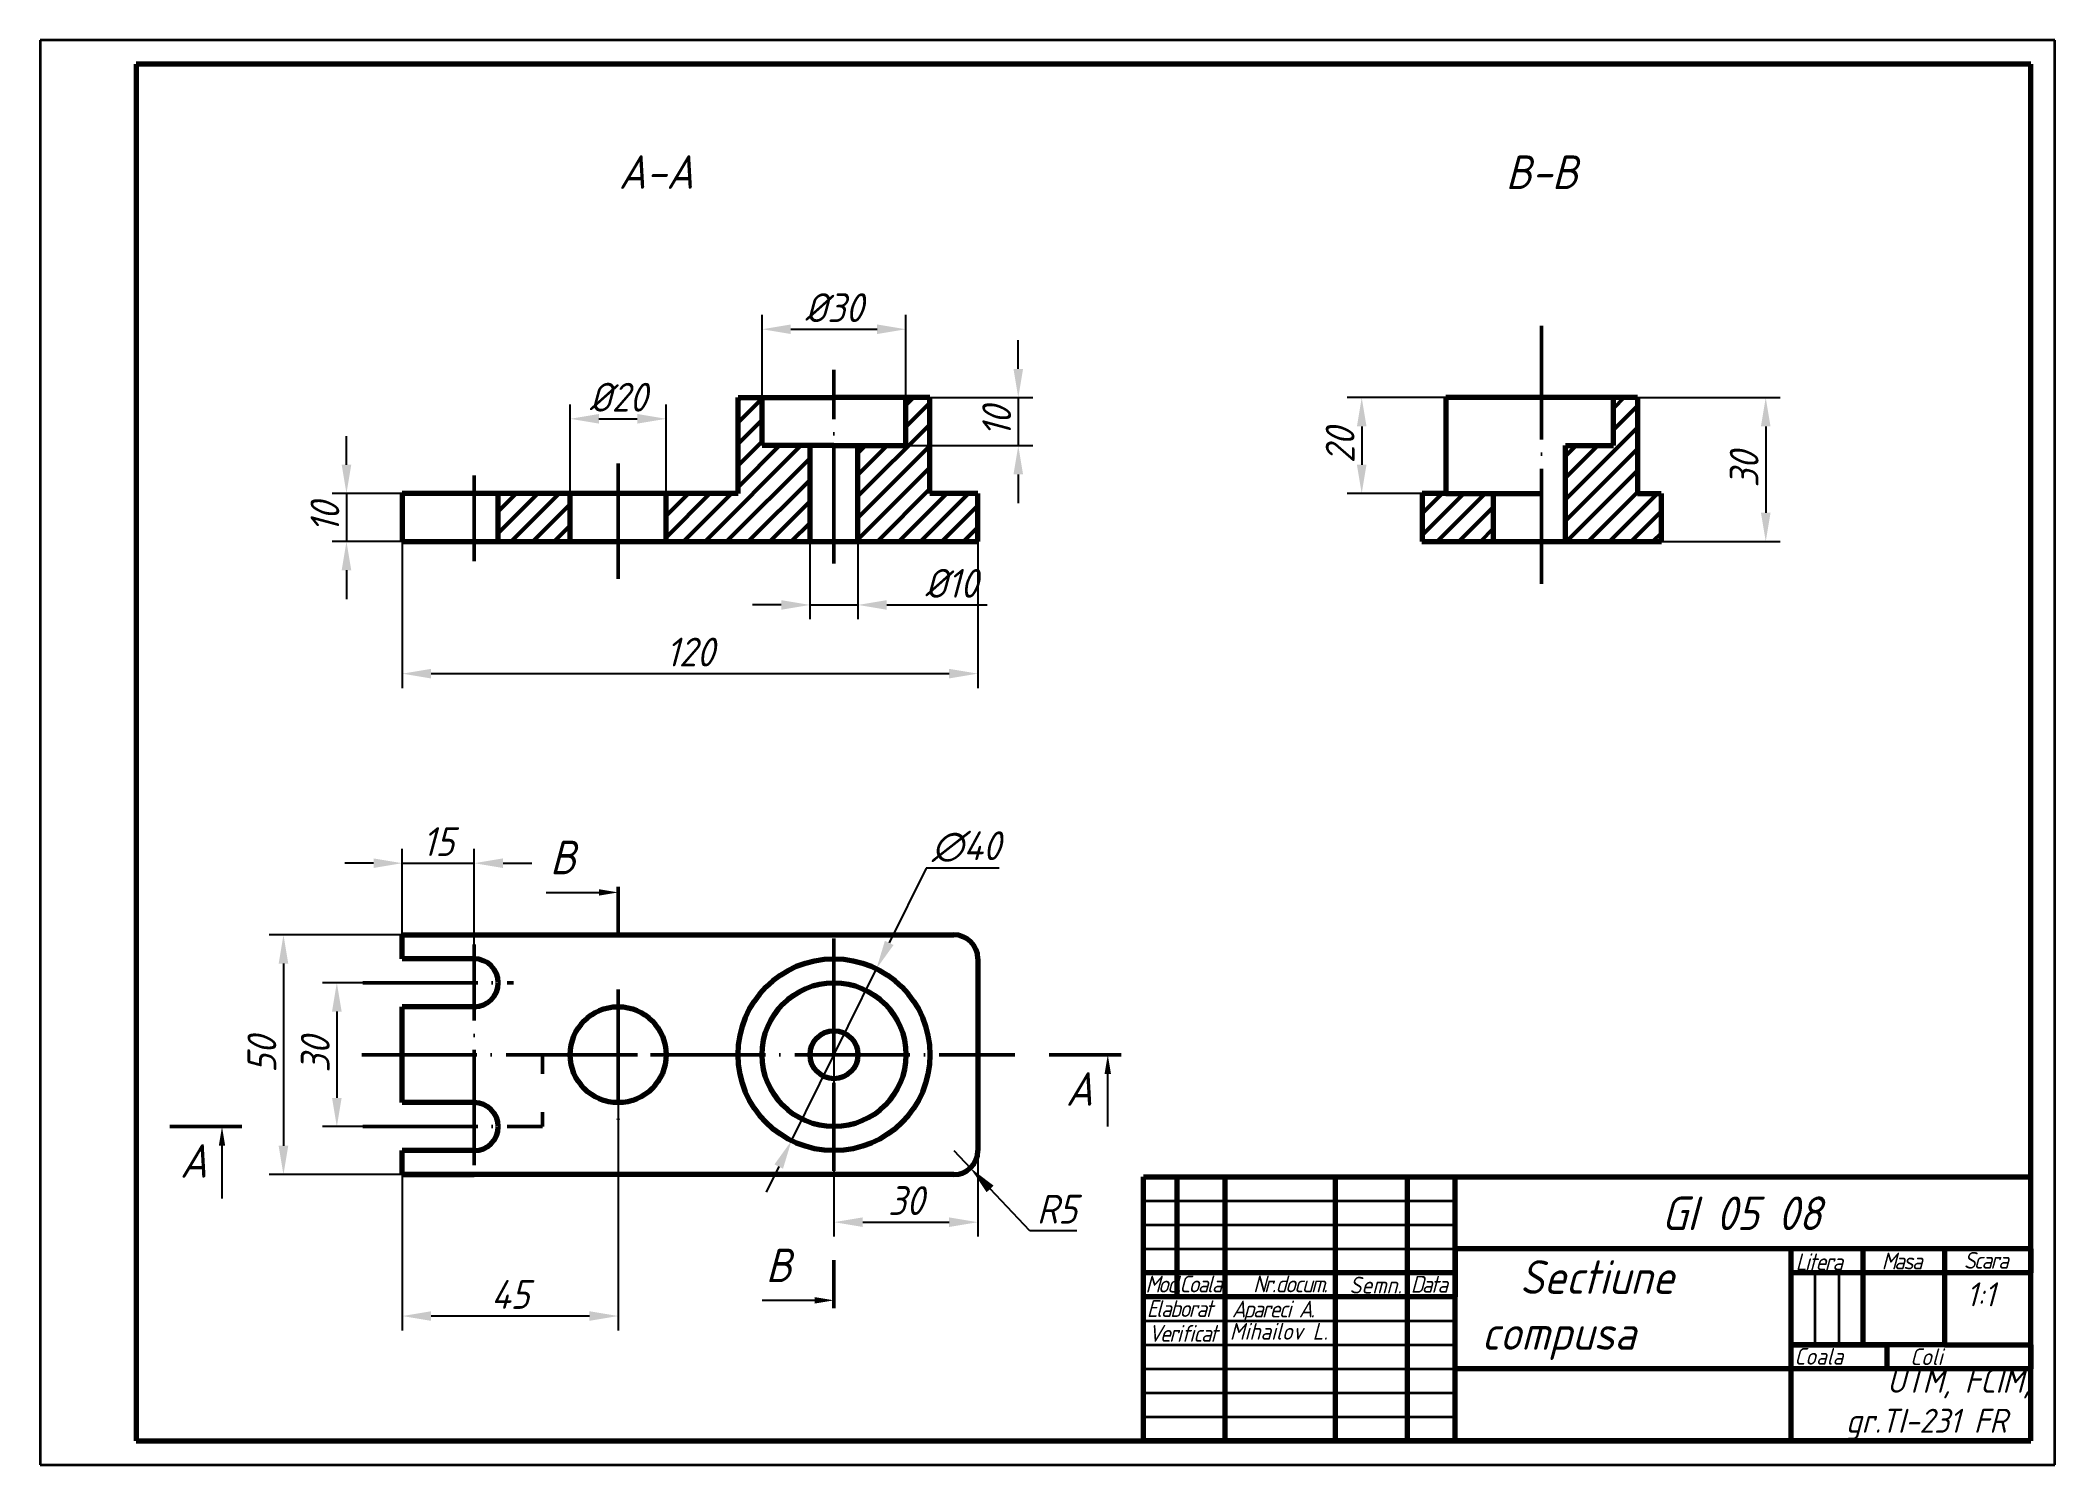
# Model space of a CAD drawing. Header units: millimetres. Extents: x 0 to 420, y 0 to 297.
import ezdxf

# ---------------------------------------------------------------- set-up
doc = ezdxf.new("R2010")
doc.units = ezdxf.units.MM
doc.linetypes.add('ACAD_ISO04W100', pattern=[30, 24, -3, 0, -3])
for name, color, linetype, lineweight in [('Axe', 134, 'ACAD_ISO04W100', 50), ('Contur', 162, 'Continuous', 70), ('Cote', 143, 'Continuous', 50), ('Hasura', 162, 'Continuous', 50), ('Subtire', 173, 'Continuous', 35), ('Text 3.5', 165, 'Continuous', 35), ('Text 5', 166, 'Continuous', 50), ('Text 7', 136, 'Continuous', 70)]:
    doc.layers.add(name, color=color, linetype=linetype, lineweight=lineweight)
doc.styles.get("Standard").update_dxf_attribs({"font": 'isocp.shx', "oblique": 15})
doc.dimstyles.new('ISO-25', dxfattribs={"dimscale": 1.5, "dimtxt": 4, "dimasz": 4, "dimexe": 2, "dimexo": 0, "dimgap": 1, "dimtad": 1, "dimtoh": 1, "dimtxsty": 'Standard', "dimcen": 0, "dimadec": 0, "dimazin": 0, "dimtfac": 1, "dimtmove": 0, "dimatfit": 3, "dimldrblk": 'DOT', "dimfxl": 1, "dimlwd": 25, "dimlwe": 25, "dimarcsym": 0})

# ---------------------------------------------------------------- blocks, each defined once
blk = doc.blocks.new('*D55')
at = {"layer": 'Cote', "color": 0, "lineweight": 25, "transparency": 16777216}
for p, q in [((120.48, 85.49), (120.48, 28)), ((75.48, 60.49), (75.48, 28)), ((114.48, 31), (81.48, 31))]:
    blk.add_line(p, q, dxfattribs=at)
at = {"layer": 'Cote', "color": 0, "transparency": 16777216}
for points in [[(81.48, 32), (81.48, 30), (75.48, 31)], [(114.48, 32), (114.48, 30), (120.48, 31)]]:
    blk.add_solid(points, dxfattribs=at)
at = {"layer": 'Defpoints', "color": 0, "transparency": 16777216}
for p in [(120.48, 85.49), (75.48, 60.49), (75.48, 31)]:
    blk.add_point(p, dxfattribs=at)
at = {"layer": 'Cote', "color": 0, "transparency": 16777216, "insert": (97.98, 35.5), "char_height": 6, "attachment_point": 5}
blk.add_mtext('45', dxfattribs=at)
blk = doc.blocks.new('_Dot')
at = {"color": 0, "linetype": 'ByBlock', "lineweight": -2}
blk.add_line((-0.5, 0), (-1, 0), dxfattribs=at)
at = {"color": 0, "linetype": 'ByBlock', "const_width": 0.5}
blk.add_lwpolyline([(-0.25, 0, 1), (0.25, 0, 1)], format="xyb", close=True, dxfattribs=at)
blk = doc.blocks.new('*D54')
at = {"layer": 'Cote', "color": 0, "lineweight": 25, "transparency": 16777216}
for p, q in [((190.48, 65.49), (193.92, 61.86)), ((206.29, 48.78), (198.04, 57.5)), ((216.13, 48.78), (206.29, 48.78))]:
    blk.add_line(p, q, dxfattribs=at)
at = {"layer": 'Cote', "color": 0, "transparency": 16777216}
blk.add_solid([(198.77, 58.18), (197.31, 56.81), (193.92, 61.86)], dxfattribs=at)
at = {"layer": 'Defpoints', "color": 0, "transparency": 16777216}
for p in [(190.48, 65.49), (193.92, 61.86)]:
    blk.add_point(p, dxfattribs=at)
at = {"layer": 'Cote', "color": 0, "transparency": 16777216, "insert": (211.96, 53.28), "char_height": 6, "attachment_point": 5}
blk.add_mtext('R5', dxfattribs=at)
blk = doc.blocks.new('*D56')
at = {"layer": 'Cote', "color": 0, "lineweight": 25, "transparency": 16777216}
for p, q in [((184.69, 124.36), (177, 108.8)), ((199.92, 124.36), (184.69, 124.36)), ((156.63, 67.56), (174.34, 103.42)), ((153.97, 62.18), (151.31, 56.8))]:
    blk.add_line(p, q, dxfattribs=at)
at = {"layer": 'Cote', "color": 0, "transparency": 16777216}
for points in [[(176.1, 109.24), (177.9, 108.36), (174.34, 103.42)], [(153.07, 62.62), (154.86, 61.74), (156.63, 67.56)]]:
    blk.add_solid(points, dxfattribs=at)
at = {"layer": 'Defpoints', "color": 0, "transparency": 16777216}
for p in [(174.34, 103.42), (156.63, 67.56)]:
    blk.add_point(p, dxfattribs=at)
at = {"layer": 'Cote', "color": 0, "transparency": 16777216, "insert": (193.05, 128.86), "char_height": 6, "attachment_point": 5}
blk.add_mtext('∅40', dxfattribs=at)
blk = doc.blocks.new('*D57')
at = {"layer": 'Cote', "color": 0, "lineweight": 25, "transparency": 16777216}
for p, q in [((150.48, 222.49), (150.48, 239.75)), ((180.48, 222.49), (180.48, 239.75)), ((156.48, 236.75), (174.48, 236.75))]:
    blk.add_line(p, q, dxfattribs=at)
at = {"layer": 'Cote', "color": 0, "transparency": 16777216}
for points in [[(156.48, 237.75), (156.48, 235.75), (150.48, 236.75)], [(174.48, 237.75), (174.48, 235.75), (180.48, 236.75)]]:
    blk.add_solid(points, dxfattribs=at)
at = {"layer": 'Defpoints', "color": 0, "transparency": 16777216}
for p in [(180.48, 236.75), (150.48, 222.49), (180.48, 222.49)]:
    blk.add_point(p, dxfattribs=at)
at = {"layer": 'Cote', "color": 0, "transparency": 16777216, "insert": (165.48, 241.25), "char_height": 6, "attachment_point": 5}
blk.add_mtext('%%C30', dxfattribs=at)
blk = doc.blocks.new('*D58')
at = {"layer": 'Cote', "color": 0, "lineweight": 25, "transparency": 16777216}
for p, q in [((75.48, 192.49), (75.48, 161.94)), ((195.48, 192.49), (195.48, 161.94)), ((81.48, 164.94), (189.48, 164.94))]:
    blk.add_line(p, q, dxfattribs=at)
at = {"layer": 'Cote', "color": 0, "transparency": 16777216}
for points in [[(81.48, 165.94), (81.48, 163.94), (75.48, 164.94)], [(189.48, 165.94), (189.48, 163.94), (195.48, 164.94)]]:
    blk.add_solid(points, dxfattribs=at)
at = {"layer": 'Defpoints', "color": 0, "transparency": 16777216}
for p in [(75.48, 192.49), (195.48, 192.49), (195.48, 164.94)]:
    blk.add_point(p, dxfattribs=at)
at = {"layer": 'Cote', "color": 0, "transparency": 16777216, "insert": (135.48, 169.44), "char_height": 6, "attachment_point": 5}
blk.add_mtext('120', dxfattribs=at)
blk = doc.blocks.new('*D59')
at = {"layer": 'Cote', "color": 0, "lineweight": 25, "transparency": 16777216}
for p, q in [((63.84, 208.49), (63.84, 214.49)), ((75.48, 202.49), (60.84, 202.49)), ((63.84, 202.49), (63.84, 192.49)), ((75.48, 192.49), (60.84, 192.49)), ((63.84, 186.49), (63.84, 180.49))]:
    blk.add_line(p, q, dxfattribs=at)
at = {"layer": 'Cote', "color": 0, "transparency": 16777216}
for points in [[(62.84, 208.49), (64.84, 208.49), (63.84, 202.49)], [(62.84, 186.49), (64.84, 186.49), (63.84, 192.49)]]:
    blk.add_solid(points, dxfattribs=at)
at = {"layer": 'Defpoints', "color": 0, "transparency": 16777216}
for p in [(75.48, 202.49), (63.84, 192.49), (75.48, 192.49)]:
    blk.add_point(p, dxfattribs=at)
at = {"layer": 'Cote', "color": 0, "transparency": 16777216, "insert": (59.34, 197.49), "char_height": 6, "attachment_point": 5, "rotation": 90}
blk.add_mtext('10', dxfattribs=at)
blk = doc.blocks.new('*D60')
at = {"layer": 'Cote', "color": 0, "lineweight": 25, "transparency": 16777216}
for p, q in [((110.48, 202.49), (110.48, 221.08)), ((130.48, 202.49), (130.48, 221.08)), ((116.48, 218.08), (124.48, 218.08))]:
    blk.add_line(p, q, dxfattribs=at)
at = {"layer": 'Cote', "color": 0, "transparency": 16777216}
for points in [[(116.48, 219.08), (116.48, 217.08), (110.48, 218.08)], [(124.48, 219.08), (124.48, 217.08), (130.48, 218.08)]]:
    blk.add_solid(points, dxfattribs=at)
at = {"layer": 'Defpoints', "color": 0, "transparency": 16777216}
for p in [(130.48, 218.08), (110.48, 202.49), (130.48, 202.49)]:
    blk.add_point(p, dxfattribs=at)
at = {"layer": 'Cote', "color": 0, "transparency": 16777216, "insert": (120.48, 222.58), "char_height": 6, "attachment_point": 5}
blk.add_mtext('%%C20', dxfattribs=at)
blk = doc.blocks.new('*D61')
at = {"layer": 'Cote', "color": 0, "lineweight": 25, "transparency": 16777216}
for p, q in [((160.48, 192.49), (160.48, 176.27)), ((170.48, 192.49), (170.48, 176.27)), ((154.48, 179.27), (148.48, 179.27)), ((160.48, 179.27), (170.48, 179.27)), ((176.48, 179.27), (197.41, 179.27))]:
    blk.add_line(p, q, dxfattribs=at)
at = {"layer": 'Cote', "color": 0, "transparency": 16777216}
for points in [[(154.48, 180.27), (154.48, 178.27), (160.48, 179.27)], [(176.48, 180.27), (176.48, 178.27), (170.48, 179.27)]]:
    blk.add_solid(points, dxfattribs=at)
at = {"layer": 'Defpoints', "color": 0, "transparency": 16777216}
for p in [(160.48, 192.49), (170.48, 192.49), (170.48, 179.27)]:
    blk.add_point(p, dxfattribs=at)
at = {"layer": 'Cote', "color": 0, "transparency": 16777216, "insert": (189.95, 183.77), "char_height": 6, "attachment_point": 5}
blk.add_mtext('%%C10', dxfattribs=at)
blk = doc.blocks.new('*D62')
at = {"layer": 'Cote', "color": 0, "lineweight": 25, "transparency": 16777216}
for p, q in [((293.02, 222.49), (272.51, 222.49)), ((275.51, 216.49), (275.51, 208.49)), ((293.02, 202.49), (272.51, 202.49))]:
    blk.add_line(p, q, dxfattribs=at)
at = {"layer": 'Cote', "color": 0, "transparency": 16777216}
for points in [[(274.51, 216.49), (276.51, 216.49), (275.51, 222.49)], [(274.51, 208.49), (276.51, 208.49), (275.51, 202.49)]]:
    blk.add_solid(points, dxfattribs=at)
at = {"layer": 'Defpoints', "color": 0, "transparency": 16777216}
for p in [(293.02, 222.49), (275.51, 202.49), (293.02, 202.49)]:
    blk.add_point(p, dxfattribs=at)
at = {"layer": 'Cote', "color": 0, "transparency": 16777216, "insert": (271.01, 212.49), "char_height": 6, "attachment_point": 5, "rotation": 90}
blk.add_mtext('20', dxfattribs=at)
blk = doc.blocks.new('*D63')
at = {"layer": 'Cote', "color": 0, "lineweight": 25, "transparency": 16777216}
for p, q in [((333.02, 222.49), (362.75, 222.49)), ((359.75, 216.49), (359.75, 198.49)), ((338.02, 192.49), (362.75, 192.49))]:
    blk.add_line(p, q, dxfattribs=at)
at = {"layer": 'Cote', "color": 0, "transparency": 16777216}
for points in [[(358.75, 216.49), (360.75, 216.49), (359.75, 222.49)], [(358.75, 198.49), (360.75, 198.49), (359.75, 192.49)]]:
    blk.add_solid(points, dxfattribs=at)
at = {"layer": 'Defpoints', "color": 0, "transparency": 16777216}
for p in [(333.02, 222.49), (338.02, 192.49), (359.75, 192.49)]:
    blk.add_point(p, dxfattribs=at)
at = {"layer": 'Cote', "color": 0, "transparency": 16777216, "insert": (355.25, 207.49), "char_height": 6, "attachment_point": 5, "rotation": 90}
blk.add_mtext('30', dxfattribs=at)
blk = doc.blocks.new('*D64')
at = {"layer": 'Cote', "color": 0, "lineweight": 25, "transparency": 16777216}
for p, q in [((75.48, 110.49), (47.7, 110.49)), ((50.7, 104.49), (50.7, 66.49)), ((75.48, 60.49), (47.7, 60.49))]:
    blk.add_line(p, q, dxfattribs=at)
at = {"layer": 'Cote', "color": 0, "transparency": 16777216}
for points in [[(49.7, 104.49), (51.7, 104.49), (50.7, 110.49)], [(49.7, 66.49), (51.7, 66.49), (50.7, 60.49)]]:
    blk.add_solid(points, dxfattribs=at)
at = {"layer": 'Defpoints', "color": 0, "transparency": 16777216}
for p in [(75.48, 110.49), (50.7, 60.49), (75.48, 60.49)]:
    blk.add_point(p, dxfattribs=at)
at = {"layer": 'Cote', "color": 0, "transparency": 16777216, "insert": (46.2, 85.49), "char_height": 6, "attachment_point": 5, "rotation": 90}
blk.add_mtext('50', dxfattribs=at)
blk = doc.blocks.new('*D65')
at = {"layer": 'Cote', "color": 0, "lineweight": 25, "transparency": 16777216}
for p, q in [((90.48, 100.49), (58.83, 100.49)), ((61.83, 94.49), (61.83, 76.49)), ((90.48, 70.49), (58.83, 70.49))]:
    blk.add_line(p, q, dxfattribs=at)
at = {"layer": 'Cote', "color": 0, "transparency": 16777216}
for points in [[(60.83, 94.49), (62.83, 94.49), (61.83, 100.49)], [(60.83, 76.49), (62.83, 76.49), (61.83, 70.49)]]:
    blk.add_solid(points, dxfattribs=at)
at = {"layer": 'Defpoints', "color": 0, "transparency": 16777216}
for p in [(90.48, 100.49), (61.83, 70.49), (90.48, 70.49)]:
    blk.add_point(p, dxfattribs=at)
at = {"layer": 'Cote', "color": 0, "transparency": 16777216, "insert": (57.33, 85.49), "char_height": 6, "attachment_point": 5, "rotation": 90}
blk.add_mtext('30', dxfattribs=at)
blk = doc.blocks.new('*D66')
at = {"layer": 'Cote', "color": 0, "lineweight": 25, "transparency": 16777216}
for p, q in [((165.48, 85.49), (165.48, 47.57)), ((195.48, 85.49), (195.48, 47.57)), ((171.48, 50.57), (189.48, 50.57))]:
    blk.add_line(p, q, dxfattribs=at)
at = {"layer": 'Cote', "color": 0, "transparency": 16777216}
for points in [[(171.48, 51.57), (171.48, 49.57), (165.48, 50.57)], [(189.48, 51.57), (189.48, 49.57), (195.48, 50.57)]]:
    blk.add_solid(points, dxfattribs=at)
at = {"layer": 'Defpoints', "color": 0, "transparency": 16777216}
for p in [(165.48, 85.49), (195.48, 85.49), (195.48, 50.57)]:
    blk.add_point(p, dxfattribs=at)
at = {"layer": 'Cote', "color": 0, "transparency": 16777216, "insert": (180.48, 55.07), "char_height": 6, "attachment_point": 5}
blk.add_mtext('30', dxfattribs=at)
blk = doc.blocks.new('*D67')
at = {"layer": 'Cote', "color": 0, "lineweight": 25, "transparency": 16777216}
for p, q in [((75.48, 110.49), (75.48, 128.42)), ((90.48, 100.49), (90.48, 128.42)), ((69.48, 125.42), (63.48, 125.42)), ((75.48, 125.42), (90.48, 125.42)), ((96.48, 125.42), (102.48, 125.42))]:
    blk.add_line(p, q, dxfattribs=at)
at = {"layer": 'Cote', "color": 0, "transparency": 16777216}
for points in [[(69.48, 126.42), (69.48, 124.42), (75.48, 125.42)], [(96.48, 126.42), (96.48, 124.42), (90.48, 125.42)]]:
    blk.add_solid(points, dxfattribs=at)
at = {"layer": 'Defpoints', "color": 0, "transparency": 16777216}
for p in [(90.48, 125.42), (75.48, 110.49), (90.48, 100.49)]:
    blk.add_point(p, dxfattribs=at)
at = {"layer": 'Cote', "color": 0, "transparency": 16777216, "insert": (82.98, 129.92), "char_height": 6, "attachment_point": 5}
blk.add_mtext('15', dxfattribs=at)
blk = doc.blocks.new('*D68')
at = {"layer": 'Cote', "color": 0, "lineweight": 25, "transparency": 16777216}
for p, q in [((203.91, 228.49), (203.91, 234.49)), ((180.48, 222.49), (206.91, 222.49)), ((203.91, 222.49), (203.91, 212.49)), ((180.48, 212.49), (206.91, 212.49)), ((203.91, 206.49), (203.91, 200.49))]:
    blk.add_line(p, q, dxfattribs=at)
at = {"layer": 'Cote', "color": 0, "transparency": 16777216}
for points in [[(202.91, 228.49), (204.91, 228.49), (203.91, 222.49)], [(202.91, 206.49), (204.91, 206.49), (203.91, 212.49)]]:
    blk.add_solid(points, dxfattribs=at)
at = {"layer": 'Defpoints', "color": 0, "transparency": 16777216}
for p in [(180.48, 222.49), (180.48, 212.49), (203.91, 212.49)]:
    blk.add_point(p, dxfattribs=at)
at = {"layer": 'Cote', "color": 0, "transparency": 16777216, "insert": (199.41, 217.49), "char_height": 6, "attachment_point": 5, "rotation": 90}
blk.add_mtext('10', dxfattribs=at)

msp = doc.modelspace()

# ---------------------------------------------------------------- hatches: boundary and pattern name
at = {"layer": 'Hasura'}
h = msp.add_hatch(dxfattribs=at)
h.set_pattern_fill('ANSI31', color=256)
h.paths.add_polyline_path([(160.484, 212.487), (150.484, 212.487), (150.484, 222.487), (145.484, 222.487), (145.484, 202.487), (130.484, 202.487), (130.484, 192.487), (160.484, 192.487)])
h.paths.add_polyline_path([(195.484, 202.487), (185.484, 202.487), (185.484, 222.487), (180.484, 222.487), (180.484, 212.487), (170.484, 212.487), (170.484, 192.487), (195.484, 192.487)])
h.paths.add_polyline_path([(110.484, 202.487), (95.484, 202.487), (95.484, 192.487), (110.484, 192.487)])
h = msp.add_hatch(dxfattribs=at)
h.set_pattern_fill('ANSI31', color=256)
h.paths.add_polyline_path([(303.018, 202.487), (293.018, 202.487), (288.103, 202.487), (288.103, 192.487), (303.018, 192.487)])
h.paths.add_polyline_path([(333.018, 222.487), (328.018, 222.487), (328.018, 212.487), (318.018, 212.487), (318.018, 192.487), (337.933, 192.487), (337.933, 202.487), (333.018, 202.487)])

# ---------------------------------------------------------------- linework, layer by layer
at = {"layer": 'Axe'}
for p, q in [((313.018, 183.675), (313.018, 237.465)), ((165.484, 187.925), (165.484, 228.265)), ((90.484, 188.427), (90.484, 206.222)), ((120.484, 184.725), (120.484, 209.006)), ((165.484, 109.707), (165.484, 61.272)), ((90.484, 62.49), (90.484, 108.489)), ((67.247, 100.489), (98.679, 100.489)), ((120.484, 99.106), (120.484, 71.872)), ((67.024, 85.489), (203.174, 85.489)), ((67.247, 70.489), (98.679, 70.489))]:
    msp.add_line(p, q, dxfattribs=at)
at = {"layer": 'Contur'}
for p, q in [((415, 292), (20, 292)), ((20, 292), (20, 5)), ((415, 5), (415, 292)), ((145.484, 202.487), (145.484, 222.487)), ((145.484, 202.487), (145.484, 222.487)), ((145.484, 222.487), (165.484, 222.487)), ((150.484, 212.487), (150.484, 222.487)), ((185.484, 222.487), (165.484, 222.487)), ((180.484, 212.487), (180.484, 222.487)), ((185.484, 202.487), (185.484, 222.487)), ((185.484, 202.487), (185.484, 222.487)), ((333.018, 222.487), (293.018, 222.487)), ((313.018, 222.487), (293.018, 222.487)), ((293.018, 222.487), (293.018, 202.487)), ((328.018, 212.487), (328.018, 222.487)), ((333.018, 222.487), (333.018, 202.487)), ((165.484, 212.487), (150.484, 212.487)), ((160.484, 192.487), (160.484, 212.487)), ((165.484, 212.487), (180.484, 212.487)), ((170.484, 192.487), (170.484, 212.487)), ((318.018, 212.487), (328.018, 212.487)), ((318.018, 192.487), (318.018, 212.487)), ((145.484, 202.487), (75.484, 202.487)), ((75.484, 202.487), (75.484, 192.487)), ((95.484, 192.487), (95.484, 202.487)), ((110.484, 192.487), (110.484, 202.487)), ((130.484, 192.487), (130.484, 202.487)), ((195.484, 202.487), (185.484, 202.487)), ((195.484, 192.487), (195.484, 202.487)), ((293.018, 202.487), (288.103, 202.487)), ((288.103, 202.487), (288.103, 192.487)), ((293.018, 202.487), (313.018, 202.487)), ((303.018, 192.487), (303.018, 202.487)), ((333.018, 202.487), (337.933, 202.487)), ((337.933, 202.487), (337.933, 192.487)), ((75.484, 192.487), (195.484, 192.487)), ((288.018, 192.487), (338.018, 192.487)), ((75.484, 105.489), (75.484, 110.489)), ((75.484, 110.489), (190.484, 110.489)), ((90.484, 105.489), (75.484, 105.489)), ((195.484, 105.489), (195.484, 65.489)), ((75.484, 75.489), (75.484, 95.489)), ((90.484, 95.489), (75.484, 95.489)), ((90.484, 75.489), (75.484, 75.489)), ((75.484, 60.489), (75.484, 65.489)), ((90.484, 65.489), (75.484, 65.489)), ((190.484, 60.489), (75.484, 60.489)), ((75.484, 60.489), (90.484, 60.489)), ((230, 5), (230, 60)), ((230, 60), (415, 60)), ((230, 60), (237, 60)), ((237, 60), (237, 35)), ((237, 60), (247, 60)), ((247, 60), (247, 5)), ((247, 60), (270, 60)), ((270, 60), (270, 5)), ((270, 60), (285, 60)), ((285, 60), (285, 5)), ((295, 5), (295, 60)), ((365, 45), (295, 45)), ((295, 45), (295, 40)), ((415, 45), (365, 45)), ((365, 45), (365, 5)), ((380, 45), (380, 25)), ((397, 45), (397, 25)), ((415, 45), (415, 40)), ((295, 40), (230, 40)), ((295, 40), (295, 35)), ((415, 40), (365, 40)), ((295, 35), (230, 35)), ((380, 25), (365, 25)), ((365, 25), (385, 25)), ((397, 25), (380, 25)), ((385, 25), (385, 20)), ((397, 25), (415, 25)), ((415, 25), (415, 20)), ((365, 20), (295, 20)), ((415, 20), (365, 20)), ((20, 5), (415, 5)), ((415, 5), (230, 5)), ((230, 5), (295, 5))]:
    msp.add_line(p, q, dxfattribs=at)
for centre, radius in [((165.484, 85.489), 20), ((165.484, 85.489), 15), ((120.484, 85.489), 10), ((165.484, 85.489), 5)]:
    msp.add_circle(centre, radius, dxfattribs=at)
for centre, start, end in [((190.484, 105.489), 0, 90), ((90.484, 100.489), 270, 90), ((90.484, 70.489), 270, 90), ((190.484, 65.489), 270, 0)]:
    msp.add_arc(centre, 5, start, end, dxfattribs=at)
at = {"layer": 'Cote', "lineweight": 25}
for p, q in [((105.505, 119.332), (116.484, 119.332)), ((222.564, 70.511), (222.564, 81.489)), ((37.887, 55.511), (37.887, 66.489)), ((150.505, 34.276), (161.484, 34.276))]:
    msp.add_line(p, q, dxfattribs=at)
at = {"layer": 'Cote'}
for p, q in [((120.484, 110.489), (120.484, 120.489)), ((120.484, 85.489), (120.484, 89.489)), ((104.679, 85.489), (110.679, 85.489)), ((104.679, 85.489), (104.679, 81.489)), ((120.484, 85.489), (124.484, 85.489)), ((165.484, 85.489), (160.484, 85.489)), ((210.354, 85.489), (225.354, 85.489)), ((104.679, 70.489), (104.679, 73.489)), ((42.039, 70.489), (27.039, 70.489)), ((98.679, 70.489), (104.679, 70.489)), ((165.484, 32.653), (165.484, 42.653))]:
    msp.add_line(p, q, dxfattribs=at)
for points in [[(116.484, 119.998), (116.484, 118.665), (120.484, 119.332)], [(221.897, 81.489), (223.231, 81.489), (222.564, 85.489)], [(37.221, 66.489), (38.554, 66.489), (37.887, 70.489)], [(161.484, 34.942), (161.484, 33.609), (165.484, 34.276)]]:
    msp.add_solid(points, dxfattribs=at)
at = {"layer": 'Subtire'}
for p, q in [((420, 297), (0, 297)), ((0, 297), (0, 0)), ((420, 0), (420, 297)), ((230, 55), (295, 55)), ((230, 50), (295, 50)), ((230, 45), (295, 45)), ((370, 40), (370, 25)), ((375, 40), (375, 25)), ((230, 30), (295, 30)), ((230, 25), (295, 25)), ((230, 20), (295, 20)), ((230, 15), (295, 15)), ((230, 10), (295, 10)), ((0, 0), (420, 0))]:
    msp.add_line(p, q, dxfattribs=at)

# ---------------------------------------------------------------- texts
at = {"layer": 'Cote', "char_height": 7, "attachment_point": 1}
for s, width, insert in [('A-A', 59.79772, (120.603, 273.036)), ('B-B', 59.79772, (305.532, 272.991)), ('B', 16.86664, (106.257, 130.12)), ('A', 16.86664, (213.807, 81.843)), ('A', 16.86664, (29.13, 66.843)), ('B', 16.86664, (151.257, 45.064))]:
    msp.add_mtext_dynamic_manual_height_columns(s, width=width, gutter_width=12.5, heights=[0], dxfattribs=dict(at, insert=insert))
at = {"layer": 'Text 3.5', "char_height": 3.5, "attachment_point": 1}
for s, width, insert in [('{\\T0.75;Litera}', 13.14843, (365.982, 44.06)), ('{\\T0.75;  Masa}', 15.85359, (380.52, 44.225)), ('{\\T0.75;  Scara}', 16.57648, (397.628, 44.371)), ('{\\T0.75;Mod.}', 7, (230.414, 39.402)), ('{\\T0.75;Coala}', 9.18365, (237.48, 39.424)), ('{\\T0.75;   Nr.docum.}', 47.23408, (247.766, 39.439)), (' Semn.', 13.12516, (270.952, 39.198)), ('{\\T0.75;Data}', 8.70085, (285.741, 39.369)), ('{\\T0.75;Elaborat}', 0.69166, (230.692, 34.304)), ('{\\T0.75;Apareci A.}', 46.40501, (248.438, 34.198)), ('Mihailov L.', 23.35085, (248.004, 29.56)), ('{\\T0.75;Verificat}', 14.87337, (231.04, 29.135)), ('Coala', 18.54099, (365.709, 24.356)), ('  Coli', 20.84332, (385.842, 24.256))]:
    msp.add_mtext_dynamic_manual_height_columns(s, width=width, gutter_width=12.5, heights=[0], dxfattribs=dict(at, insert=insert))
at = {"layer": 'Text 5', "char_height": 5, "attachment_point": 1}
for s, width, insert in [(' 1:1', 14.74605, (398.75, 38.021)), ('       UTM, FCIM,\\P    gr.TI-231 FR', 54.84173, (365, 20))]:
    msp.add_mtext_dynamic_manual_height_columns(s, width=width, gutter_width=12.5, heights=[0], dxfattribs=dict(at, insert=insert))
at = {"layer": 'Text 7', "char_height": 7, "attachment_point": 1}
for s, width, heights, insert in [('         GI 05 08', 109.77894, [0], (302.024, 55.919)), ('  Sectiune\\P         compusa', 60.1535, [20.417], (300.495, 42.629))]:
    msp.add_mtext_dynamic_manual_height_columns(s, width=width, gutter_width=12.5, heights=heights, dxfattribs=dict(at, insert=insert))

# ---------------------------------------------------------------- dimensions: what is measured, and where the dimension line sits
at = {"layer": 'Cote'}
for base, p1, p2, picture, middle in [((180.484, 236.747), (150.484, 222.487), (180.484, 222.487), '*D57', (165.484, 241.247)), ((130.484, 218.08), (110.484, 202.487), (130.484, 202.487), '*D60', (120.484, 222.58))]:
    dim = msp.add_linear_dim(base=base, p1=p1, p2=p2, text='%%C<>', dimstyle='ISO-25', dxfattribs=at)
    dim.commit()
    dim.dimension.update_dxf_attribs({"geometry": picture, "text_midpoint": middle})
for base, p1, p2, picture, middle in [((203.911, 212.487), (180.484, 222.487), (180.484, 212.487), '*D68', (199.411, 217.487)), ((275.511, 202.487), (293.018, 222.487), (293.018, 202.487), '*D62', (271.011, 212.487)), ((359.75, 192.487), (333.018, 222.487), (338.018, 192.487), '*D63', (355.25, 207.487)), ((63.835, 192.487), (75.484, 202.487), (75.484, 192.487), '*D59', (59.335, 197.487)), ((61.834, 70.489), (90.484, 100.489), (90.484, 70.489), '*D65', (57.334, 85.489))]:
    dim = msp.add_linear_dim(base=base, p1=p1, p2=p2, angle=90, dimstyle='ISO-25', dxfattribs=at)
    dim.commit()
    dim.dimension.update_dxf_attribs({"geometry": picture, "text_midpoint": middle})
dim = msp.add_linear_dim(base=(195.484, 164.939), p1=(75.484, 192.487), p2=(195.484, 192.487), dimstyle='ISO-25', dxfattribs=at)
dim.commit()
dim.dimension.update_dxf_attribs({"geometry": '*D58', "text_midpoint": (135.484, 164.939), "dimtype": 160})
dim = msp.add_linear_dim(base=(170.484, 179.268), p1=(160.484, 192.487), p2=(170.484, 192.487), text='%%C<>', dimstyle='ISO-25', dxfattribs=at)
dim.commit()
dim.dimension.update_dxf_attribs({"geometry": '*D61', "text_midpoint": (189.949, 179.268), "dimtype": 160})
for base, p1, p2, picture, middle in [((90.484, 125.416), (75.484, 110.489), (90.484, 100.489), '*D67', (82.984, 129.916)), ((75.484, 30.998), (120.484, 85.489), (75.484, 60.489), '*D55', (97.984, 35.498)), ((195.484, 50.566), (165.484, 85.489), (195.484, 85.489), '*D66', (180.484, 55.066))]:
    dim = msp.add_linear_dim(base=base, p1=p1, p2=p2, dimstyle='ISO-25', dxfattribs=at)
    dim.commit()
    dim.dimension.update_dxf_attribs({"geometry": picture, "text_midpoint": middle})
dim = msp.add_diameter_dim_2p(p1=(156.625, 67.558), p2=(174.343, 103.42), dimstyle='ISO-25', dxfattribs=at)
dim.commit()
dim.dimension.update_dxf_attribs({"geometry": '*D56', "text_midpoint": (193.051, 124.356), "dimtype": 163})
dim = msp.add_linear_dim(base=(50.7, 60.489), p1=(75.484, 110.489), p2=(75.484, 60.489), angle=90, dimstyle='ISO-25', dxfattribs=at)
dim.commit()
dim.dimension.update_dxf_attribs({"geometry": '*D64', "text_midpoint": (50.7, 85.489), "dimtype": 160})
dim = msp.add_radius_dim(center=(190.484, 65.489), mpoint=(193.919, 61.856), dimstyle='ISO-25', dxfattribs=at)
dim.commit()
dim.dimension.update_dxf_attribs({"geometry": '*D54', "text_midpoint": (211.96, 53.277)})

doc.saveas('drawing.dxf')
